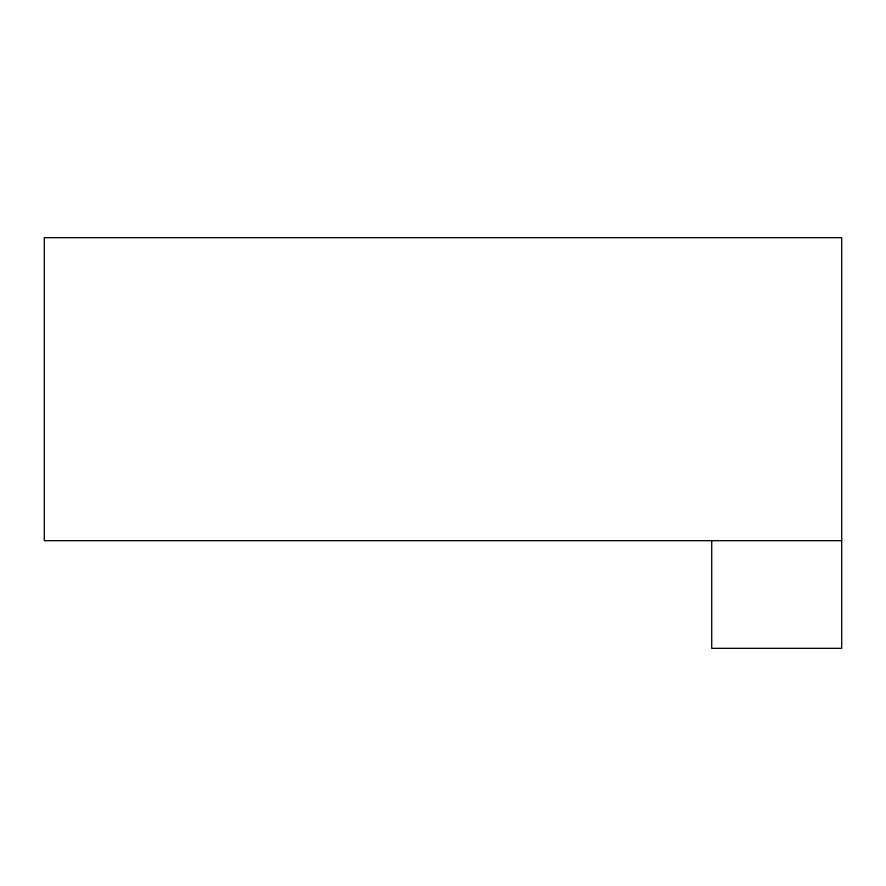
<?xml version="1.0" encoding="UTF-8"?>
<svg xmlns="http://www.w3.org/2000/svg" width="886" height="886" viewBox="0 0 886 886"><rect width="100%" height="100%" fill="white"/><g stroke="black" fill="none" stroke-linecap="round" stroke-linejoin="round"><path stroke-width="1.33" d="M841.7 540.681L44.3 540.681L44.3 237.669L841.7 237.669L841.7 648.33L711.724 648.33L711.724 540.681"/></g></svg>
